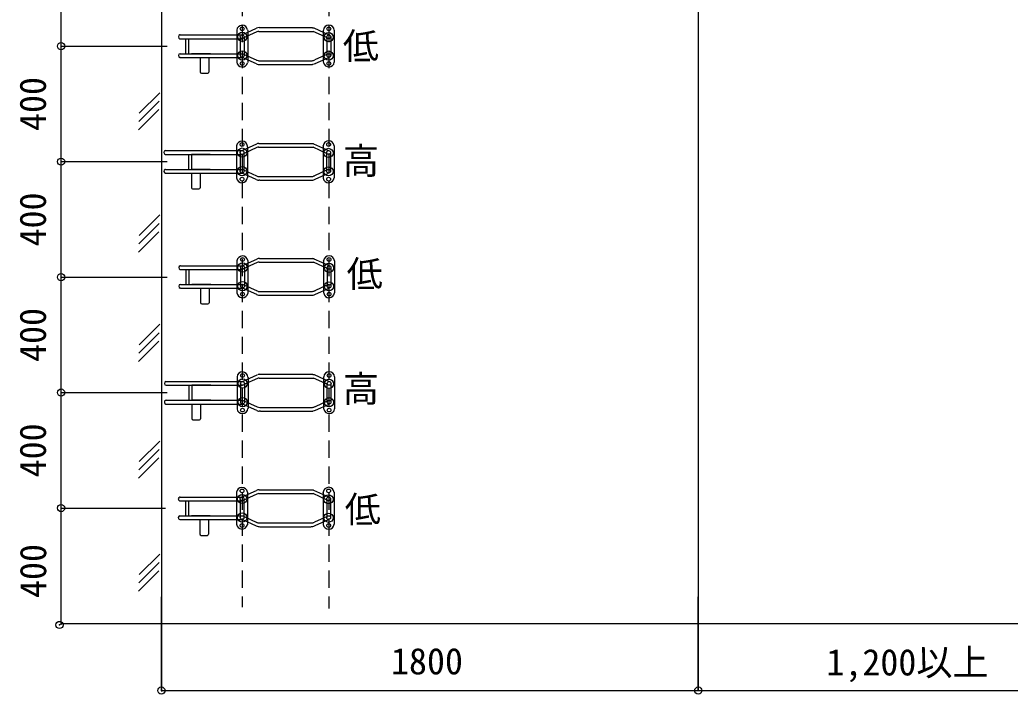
# Model space of a CAD drawing. Units: millimetres at full size, sheet at 1:50. Extents: x -14452 to -6316, y -11743 to -4408.
# Drawn here: x -13640 to -10209, y -11743 to -9407 of the extents above; entities that cross this region are included whole.
import ezdxf
from ezdxf.enums import TextEntityAlignment as Align

# ---------------------------------------------------------------- set-up
doc = ezdxf.new("R2010")
doc.units = ezdxf.units.MM
doc.header["$LTSCALE"] = 50
doc.header["$PDMODE"] = 32
doc.header["$PDSIZE"] = 25
doc.linetypes.add('DASHED1', pattern=[1.8, 1.2, -0.6])
doc.layers.add('0-0', color=7, linetype='Continuous')
doc.styles.add('ＭＳ ゴシック', font='')
doc.styles.get('ＭＳ ゴシック').set_extended_font_data('MS Gothic')

msp = doc.modelspace()

# ---------------------------------------------------------------- linework, layer by layer
at = {"layer": '0-0'}
for p, q in [((-13149.19, -6038.36), (-13149.19, -11734.16)), ((-11289.19, -7096.74), (-11289.19, -11731.81)), ((-12810.4, -9434.24), (-12626.85, -9434.24)), ((-12627.03, -9434.22), (-12625.56, -9434.36)), ((-13083.74, -9459.63), (-13084.81, -9459.79)), ((-13083.74, -9459.63), (-12867.33, -9459.63)), ((-12888.22, -9442.51), (-12888.22, -9553.71)), ((-12875.72, -9467.79), (-12875.72, -9530.72)), ((-12818.03, -9448.98), (-12869.22, -9472.25)), ((-12869.21, -9459.24), (-12819.35, -9436.57)), ((-12862.72, -9465.65), (-12862.72, -9531.51)), ((-12850.56, -9442.1), (-12850.23, -9443.78)), ((-12850.22, -9443.74), (-12850.22, -9553.7)), ((-12811.64, -9447.24), (-12624.79, -9447.24)), ((-12573.81, -9470.16), (-12623.06, -9447.77)), ((-12621.41, -9435.51), (-12569.23, -9459.22)), ((-12588.22, -9444.23), (-12588.04, -9442.65)), ((-12588.22, -9444.22), (-12588.22, -9552.39)), ((-12575.69, -9472.03), (-12575.69, -9465.12)), ((-12562.72, -9466.39), (-12562.72, -9531.1)), ((-12550.22, -9443.12), (-12550.22, -9553.97)), ((-13084.97, -9472.54), (-12868.53, -9472.54)), ((-13065.14, -9472.96), (-13065.14, -9524.61)), ((-13065.14, -9473.44), (-13065.14, -9524.56)), ((-13054.92, -9472.53), (-13054.92, -9524.57)), ((-12575.72, -9472.07), (-12575.72, -9530.45)), ((-13084.31, -9537.62), (-13085.36, -9537.39)), ((-13084.31, -9537.63), (-12868.99, -9537.63)), ((-13084.23, -9524.63), (-12875.33, -9524.63)), ((-12979.23, -9524.63), (-13044.8, -9524.63)), ((-13015.14, -9537.69), (-13015.14, -9587.24)), ((-12984.92, -9537.61), (-12984.92, -9587.98)), ((-12819.53, -9559.82), (-12869.21, -9537.24)), ((-12869.18, -9524.26), (-12868.9, -9524.38)), ((-12864.69, -9526.3), (-12818.55, -9547.27)), ((-12574.08, -9526.42), (-12617.92, -9546.38)), ((-12615.91, -9558.46), (-12569.22, -9537.24)), ((-12850.21, -9553.69), (-12850.86, -9556.03)), ((-12819.27, -9546.98), (-12814.36, -9548.52)), ((-12809.63, -9549.1), (-12805.1, -9549.2)), ((-12807.32, -9562.24), (-12631.53, -9562.24)), ((-12805.58, -9549.24), (-12629.86, -9549.24)), ((-12588.22, -9552.41), (-12587.69, -9555.23)), ((-13010.5, -9592.18), (-12988.75, -9592.18)), ((-13155.03, -9659.59), (-13225.74, -9730.31)), ((-13156.35, -9688.63), (-13227.06, -9759.34)), ((-13157.67, -9717.92), (-13228.38, -9788.63)), ((-12888.82, -9843.98), (-12888.82, -9954.58)), ((-12869.81, -9860.21), (-12818.53, -9836.91)), ((-12850.83, -9846.67), (-12850.96, -9844.91)), ((-12850.82, -9846.65), (-12850.82, -9952.53)), ((-12811.47, -9835.22), (-12813.83, -9835.56)), ((-12811.43, -9835.21), (-12627.45, -9835.21)), ((-12627.62, -9835.19), (-12626.16, -9835.33)), ((-12622.01, -9836.49), (-12569.83, -9860.19)), ((-12588.82, -9845.19), (-12588.82, -9953.37)), ((-12588.81, -9845.18), (-12588.66, -9843.88)), ((-12550.82, -9844.13), (-12550.82, -9954.93)), ((-13135.34, -9860.42), (-13134.61, -9860.24)), ((-13134.78, -9873.24), (-12869.87, -9873.24)), ((-13134.61, -9860.24), (-12869.87, -9860.24)), ((-13055.28, -9873.23), (-13055.28, -9925.26)), ((-13045.28, -9873.28), (-13045.28, -9925.26)), ((-12876.32, -9866.77), (-12876.32, -9931.69)), ((-12869.77, -9873.2), (-12869.81, -9873.22)), ((-12818.28, -9849.79), (-12864.98, -9871.02)), ((-12863.32, -9866.63), (-12863.32, -9932.48)), ((-12812.21, -9848.21), (-12625.9, -9848.21)), ((-12574.41, -9871.14), (-12623.66, -9848.75)), ((-12576.29, -9931.2), (-12576.29, -9866.93)), ((-12563.32, -9867.42), (-12563.32, -9931.93)), ((-13134.86, -9925.23), (-13136.45, -9925.81)), ((-13135.14, -9938.24), (-12869.6, -9938.24)), ((-13134.88, -9925.24), (-12876.16, -9925.24)), ((-13045.28, -9938.24), (-13045.28, -9988.81)), ((-13015.28, -9938.34), (-13015.28, -9989.05)), ((-12820.4, -9960.67), (-12869.81, -9938.21)), ((-12869.78, -9925.23), (-12869.5, -9925.36)), ((-12865.28, -9927.27), (-12819.59, -9948.04)), ((-12819.6, -9948.04), (-12814.95, -9949.5)), ((-12814.95, -9949.5), (-12810.24, -9950.06)), ((-12574.68, -9927.39), (-12618.51, -9947.35)), ((-12616.51, -9959.43), (-12569.82, -9938.21)), ((-12850.81, -9952.45), (-12851.04, -9954.68)), ((-12820.41, -9960.67), (-12817.94, -9961.36)), ((-12807.9, -9963.18), (-12812, -9962.81)), ((-12810.23, -9950.07), (-12806.19, -9950.2)), ((-12807.92, -9963.21), (-12632.12, -9963.21)), ((-12806.18, -9950.21), (-12632.4, -9950.21)), ((-12588.82, -9953.37), (-12588.38, -9955.76)), ((-13041.41, -9993.24), (-13019.11, -9993.24)), ((-13155.03, -10083.26), (-13225.74, -10153.97)), ((-13156.35, -10112.3), (-13227.06, -10183.01)), ((-13157.67, -10141.59), (-13228.38, -10212.3)), ((-12887.33, -10241.75), (-12887.33, -10352.96)), ((-12817.14, -10248.22), (-12868.33, -10271.49)), ((-12868.32, -10258.48), (-12818.46, -10235.82)), ((-12849.67, -10241.34), (-12849.34, -10243.02)), ((-12849.33, -10242.99), (-12849.33, -10352.94)), ((-12810.75, -10246.48), (-12623.9, -10246.48)), ((-12809.52, -10233.48), (-12625.96, -10233.48)), ((-12626.14, -10233.46), (-12624.68, -10233.6)), ((-12572.92, -10269.41), (-12622.17, -10247.02)), ((-12620.52, -10234.76), (-12568.34, -10258.46)), ((-12587.33, -10243.47), (-12587.15, -10241.89)), ((-12587.33, -10243.46), (-12587.33, -10351.64)), ((-12549.33, -10242.37), (-12549.33, -10353.22)), ((-13084.08, -10271.79), (-12867.64, -10271.79)), ((-13082.85, -10258.87), (-13083.92, -10259.03)), ((-13082.85, -10258.87), (-12866.44, -10258.87)), ((-13064.25, -10272.2), (-13064.25, -10323.86)), ((-13064.25, -10272.68), (-13064.25, -10323.8)), ((-13054.03, -10271.78), (-13054.03, -10323.81)), ((-12874.83, -10267.04), (-12874.83, -10329.96)), ((-12861.83, -10264.9), (-12861.83, -10330.75)), ((-12574.83, -10271.31), (-12574.83, -10329.69)), ((-12574.8, -10271.28), (-12574.8, -10264.37)), ((-12561.83, -10265.64), (-12561.83, -10330.35)), ((-13083.34, -10323.87), (-12874.44, -10323.87)), ((-12978.34, -10323.87), (-13043.91, -10323.87)), ((-12868.29, -10323.5), (-12868.01, -10323.63)), ((-12863.8, -10325.54), (-12817.67, -10346.51)), ((-12573.19, -10325.66), (-12617.03, -10345.62)), ((-13083.42, -10336.87), (-13084.47, -10336.64)), ((-13083.43, -10336.87), (-12868.1, -10336.87)), ((-13014.25, -10336.93), (-13014.25, -10386.48)), ((-12984.03, -10336.85), (-12984.03, -10387.22)), ((-12818.64, -10359.07), (-12868.32, -10336.48)), ((-12849.33, -10352.94), (-12849.97, -10355.28)), ((-12818.38, -10346.22), (-12813.47, -10347.77)), ((-12808.74, -10348.35), (-12804.21, -10348.44)), ((-12806.43, -10361.48), (-12630.64, -10361.48)), ((-12804.69, -10348.48), (-12628.97, -10348.48)), ((-12615.02, -10357.7), (-12568.33, -10336.49)), ((-12587.33, -10351.66), (-12586.8, -10354.47)), ((-13009.61, -10391.42), (-12987.86, -10391.42)), ((-13155.03, -10462), (-13225.74, -10532.71)), ((-13156.35, -10491.03), (-13227.06, -10561.74)), ((-13157.67, -10520.33), (-13228.38, -10591.04)), ((-12809.75, -10635.18), (-12812.11, -10635.52)), ((-12809.72, -10635.17), (-12625.74, -10635.17)), ((-12625.91, -10635.15), (-12624.45, -10635.3)), ((-13133.63, -10660.38), (-13132.9, -10660.2)), ((-13132.9, -10660.2), (-12868.16, -10660.2)), ((-12887.1, -10643.94), (-12887.1, -10754.54)), ((-12874.6, -10666.73), (-12874.6, -10731.65)), ((-12868.09, -10660.18), (-12816.82, -10636.87)), ((-12816.56, -10649.76), (-12863.26, -10670.99)), ((-12861.6, -10666.59), (-12861.6, -10732.44)), ((-12849.11, -10646.64), (-12849.24, -10644.87)), ((-12849.1, -10646.61), (-12849.1, -10752.49)), ((-12810.49, -10648.17), (-12624.19, -10648.17)), ((-12572.7, -10671.1), (-12621.94, -10648.71)), ((-12620.29, -10636.45), (-12568.11, -10660.15)), ((-12587.1, -10645.15), (-12586.95, -10643.84)), ((-12587.1, -10645.15), (-12587.1, -10753.33)), ((-12574.58, -10731.16), (-12574.58, -10666.89)), ((-12561.6, -10667.39), (-12561.6, -10731.89)), ((-12549.1, -10644.09), (-12549.1, -10754.89)), ((-13133.06, -10673.2), (-12868.16, -10673.2)), ((-13053.56, -10673.19), (-13053.56, -10725.23)), ((-13043.56, -10673.25), (-13043.56, -10725.23)), ((-12868.06, -10673.16), (-12868.1, -10673.18)), ((-13133.15, -10725.19), (-13134.74, -10725.77)), ((-13133.42, -10738.2), (-12867.89, -10738.2)), ((-13133.16, -10725.2), (-12874.44, -10725.2)), ((-13043.56, -10738.2), (-13043.56, -10788.77)), ((-13013.56, -10738.3), (-13013.56, -10789.01)), ((-12818.68, -10760.64), (-12868.1, -10738.18)), ((-12868.06, -10725.19), (-12867.78, -10725.32)), ((-12863.57, -10727.24), (-12817.87, -10748.01)), ((-12572.96, -10727.35), (-12616.8, -10747.32)), ((-12614.79, -10759.4), (-12568.11, -10738.18)), ((-12849.1, -10752.42), (-12849.32, -10754.64)), ((-12818.69, -10760.64), (-12816.23, -10761.32)), ((-12817.89, -10748), (-12813.24, -10749.46)), ((-12813.24, -10749.47), (-12808.53, -10750.03)), ((-12806.19, -10763.14), (-12810.29, -10762.77)), ((-12808.52, -10750.03), (-12804.48, -10750.17)), ((-12806.2, -10763.17), (-12630.41, -10763.17)), ((-12804.47, -10750.17), (-12630.69, -10750.17)), ((-12587.11, -10753.33), (-12586.66, -10755.72)), ((-13039.69, -10793.2), (-13017.4, -10793.2)), ((-13155.03, -10866.41), (-13225.74, -10937.12)), ((-13156.35, -10895.44), (-13227.06, -10966.15)), ((-13157.67, -10924.74), (-13228.38, -10995.45)), ((-12888.73, -11043.42), (-12888.73, -11154.63)), ((-12869.72, -11060.16), (-12819.86, -11037.49)), ((-12851.07, -11043.01), (-12850.74, -11044.69)), ((-12850.73, -11044.66), (-12850.73, -11154.62)), ((-12810.92, -11035.15), (-12627.37, -11035.15)), ((-12627.54, -11035.13), (-12626.08, -11035.28)), ((-12621.92, -11036.43), (-12569.74, -11060.13)), ((-12588.73, -11045.14), (-12588.55, -11043.56)), ((-12588.73, -11045.13), (-12588.73, -11153.31)), ((-12550.73, -11044.04), (-12550.73, -11154.89)), ((-13085.48, -11073.46), (-12869.05, -11073.46)), ((-13084.25, -11060.54), (-13085.33, -11060.7)), ((-13084.25, -11060.54), (-12867.84, -11060.54)), ((-13065.65, -11073.87), (-13065.65, -11125.53)), ((-13065.65, -11074.35), (-13065.65, -11125.47)), ((-13055.43, -11073.45), (-13055.43, -11125.49)), ((-12876.23, -11068.71), (-12876.23, -11131.63)), ((-12818.54, -11049.89), (-12869.73, -11073.16)), ((-12863.23, -11066.57), (-12863.23, -11132.42)), ((-12812.15, -11048.15), (-12625.3, -11048.15)), ((-12574.33, -11071.08), (-12623.57, -11048.69)), ((-12576.23, -11072.98), (-12576.23, -11131.36)), ((-12576.21, -11072.95), (-12576.21, -11066.04)), ((-12563.23, -11067.31), (-12563.23, -11132.02)), ((-13084.82, -11138.54), (-13085.87, -11138.31)), ((-13084.83, -11138.54), (-12869.5, -11138.54)), ((-13084.74, -11125.54), (-12875.85, -11125.54)), ((-12979.74, -11125.54), (-13045.32, -11125.54)), ((-13015.65, -11138.6), (-13015.65, -11188.16)), ((-12985.43, -11138.52), (-12985.43, -11188.89)), ((-12820.04, -11160.74), (-12869.73, -11138.16)), ((-12869.69, -11125.17), (-12869.41, -11125.3)), ((-12865.2, -11127.21), (-12819.07, -11148.18)), ((-12819.79, -11147.9), (-12814.87, -11149.44)), ((-12810.15, -11150.02), (-12805.61, -11150.11)), ((-12806.1, -11150.15), (-12630.37, -11150.15)), ((-12574.59, -11127.33), (-12618.43, -11147.29)), ((-12616.42, -11159.38), (-12569.74, -11138.16)), ((-12850.73, -11154.61), (-12851.37, -11156.95)), ((-12807.83, -11163.15), (-12632.04, -11163.15)), ((-12588.73, -11153.33), (-12588.2, -11156.14)), ((-13011.02, -11193.09), (-12989.26, -11193.09)), ((-13156.35, -11287.01), (-13227.06, -11357.72)), ((-13155.03, -11257.98), (-13225.74, -11328.69)), ((-13157.67, -11316.31), (-13228.38, -11387.02)), ((-13496.67, -11498.57), (-7558.65, -11498.57))]:
    msp.add_line(p, q, dxfattribs=at)
at = {"layer": '0-0', "linetype": 'DASHED1'}
for p, q in [((-12869.19, -7264.83), (-12869.19, -11442.11)), ((-12569.19, -7264.83), (-12569.19, -11446.82))]:
    msp.add_line(p, q, dxfattribs=at)
at = {"layer": '0-0', "color": 4}
for p, q in [((-13496.67, -9498.57), (-13496.67, -9098.57)), ((-13496.67, -9898.57), (-13496.67, -9498.57)), ((-13496.67, -9498.57), (-13129.65, -9498.57)), ((-12979.23, -9524.63), (-13044.8, -9524.63)), ((-12979.84, -9873.24), (-13045.42, -9873.24)), ((-13496.67, -10298.57), (-13496.67, -9898.57)), ((-13496.67, -9898.57), (-13129.65, -9898.57)), ((-12979.84, -9925.24), (-13045.42, -9925.24)), ((-13496.67, -10698.57), (-13496.67, -10298.57)), ((-13496.67, -10298.57), (-13129.65, -10298.57)), ((-12978.34, -10323.87), (-13043.91, -10323.87)), ((-13496.67, -11098.57), (-13496.67, -10698.57)), ((-13496.67, -10698.57), (-13129.65, -10698.57)), ((-12978.12, -10673.2), (-13043.7, -10673.2)), ((-12978.12, -10725.2), (-13043.7, -10725.2)), ((-13496.67, -11503.56), (-13496.67, -11098.57)), ((-13496.67, -11098.57), (-13135.47, -11098.57)), ((-12979.74, -11125.54), (-13045.32, -11125.54)), ((-13149.19, -11730.86), (-13149.19, -11406.19)), ((-11289.19, -11730.86), (-11289.19, -11406.19)), ((-13149.19, -11730.86), (-11289.19, -11730.86)), ((-11289.19, -11730.86), (-7969.15, -11730.86))]:
    msp.add_line(p, q, dxfattribs=at)
at = {"layer": '0-0'}
for points in [[(-12625.56, -9434.39), (-12624.61, -9434.53), (-12624.33, -9434.58), (-12623.13, -9434.97), (-12622.22, -9435.26), (-12621.6, -9435.46), (-12621.37, -9435.53)], [(-12625.34, -9447.23), (-12624.82, -9447.28), (-12624.39, -9447.35), (-12624.25, -9447.37), (-12624.07, -9447.44), (-12623.75, -9447.54), (-12623.38, -9447.67), (-12623.03, -9447.78)], [(-12820.14, -9559.61), (-12817.34, -9560.38), (-12813.97, -9561.54), (-12811.37, -9561.83), (-12807.32, -9562.12)], [(-12814.26, -9548.62), (-12812.14, -9548.81), (-12809.82, -9549.1)], [(-12631.53, -9549.23), (-12628.37, -9549.04), (-12626.57, -9548.84), (-12624.22, -9548.44), (-12622.18, -9547.84), (-12620.1, -9547.2), (-12617.83, -9546.28)], [(-12631.37, -9562.18), (-12628.49, -9561.98), (-12625.85, -9561.7), (-12624.22, -9561.38), (-12620.22, -9560.22), (-12615.87, -9558.42)], [(-12626.16, -9835.36), (-12625.21, -9835.51), (-12624.93, -9835.55), (-12623.73, -9835.94), (-12622.82, -9836.23), (-12622.2, -9836.43), (-12621.97, -9836.51)], [(-12625.94, -9848.21), (-12625.42, -9848.26), (-12624.99, -9848.32), (-12624.85, -9848.34), (-12624.67, -9848.41), (-12624.35, -9848.52), (-12623.98, -9848.64), (-12623.63, -9848.76)], [(-12632.12, -9950.21), (-12628.97, -9950.01), (-12627.17, -9949.81), (-12624.82, -9949.41), (-12622.78, -9948.81), (-12620.7, -9948.17), (-12618.43, -9947.25)], [(-12817.94, -9961.36), (-12814.57, -9962.51), (-12811.97, -9962.8)], [(-12631.96, -9963.15), (-12629.09, -9962.95), (-12626.45, -9962.67), (-12624.82, -9962.35), (-12620.82, -9961.19), (-12616.47, -9959.39)], [(-12624.68, -10233.63), (-12623.72, -10233.78), (-12623.45, -10233.82), (-12622.24, -10234.21), (-12621.33, -10234.5), (-12620.71, -10234.7), (-12620.48, -10234.78)], [(-12624.45, -10246.48), (-12623.93, -10246.53), (-12623.51, -10246.59), (-12623.36, -10246.61), (-12623.18, -10246.68), (-12622.86, -10246.79), (-12622.49, -10246.91), (-12622.14, -10247.03)], [(-12819.25, -10358.86), (-12816.46, -10359.63), (-12813.08, -10360.78), (-12810.48, -10361.07), (-12806.43, -10361.36)], [(-12813.37, -10347.86), (-12811.25, -10348.06), (-12808.94, -10348.35)], [(-12630.64, -10348.48), (-12627.48, -10348.28), (-12625.69, -10348.08), (-12623.33, -10347.68), (-12621.29, -10347.08), (-12619.22, -10346.44), (-12616.94, -10345.52)], [(-12630.48, -10361.42), (-12627.6, -10361.22), (-12624.97, -10360.94), (-12623.33, -10360.62), (-12619.34, -10359.46), (-12614.98, -10357.67)], [(-12624.45, -10635.33), (-12623.49, -10635.47), (-12623.22, -10635.51), (-12622.02, -10635.9), (-12621.1, -10636.19), (-12620.48, -10636.4), (-12620.25, -10636.47)], [(-12624.22, -10648.17), (-12623.7, -10648.22), (-12623.28, -10648.28), (-12623.13, -10648.3), (-12622.95, -10648.37), (-12622.63, -10648.48), (-12622.26, -10648.6), (-12621.92, -10648.72)], [(-12816.23, -10761.32), (-12812.85, -10762.48), (-12810.25, -10762.76)], [(-12630.41, -10750.17), (-12627.25, -10749.97), (-12625.46, -10749.77), (-12623.1, -10749.37), (-12621.06, -10748.77), (-12618.99, -10748.13), (-12616.71, -10747.22)], [(-12630.25, -10763.11), (-12627.37, -10762.91), (-12624.74, -10762.63), (-12623.1, -10762.31), (-12619.11, -10761.15), (-12614.75, -10759.36)], [(-12626.08, -11035.3), (-12625.12, -11035.45), (-12624.85, -11035.49), (-12623.65, -11035.88), (-12622.73, -11036.17), (-12622.11, -11036.38), (-12621.88, -11036.45)], [(-12625.85, -11048.15), (-12625.33, -11048.2), (-12624.91, -11048.26), (-12624.76, -11048.28), (-12624.58, -11048.35), (-12624.26, -11048.46), (-12623.89, -11048.58), (-12623.55, -11048.7)], [(-12814.77, -11149.53), (-12812.65, -11149.73), (-12810.34, -11150.02)], [(-12632.04, -11150.15), (-12628.88, -11149.95), (-12627.09, -11149.75), (-12624.73, -11149.35), (-12622.69, -11148.75), (-12620.62, -11148.11), (-12618.34, -11147.19)], [(-12820.65, -11160.53), (-12817.86, -11161.3), (-12814.48, -11162.45), (-12811.88, -11162.74), (-12807.83, -11163.03)], [(-12631.88, -11163.09), (-12629, -11162.89), (-12626.37, -11162.61), (-12624.73, -11162.29), (-12620.74, -11161.13), (-12616.38, -11159.34)]]:
    msp.add_lwpolyline(points, dxfattribs=at)
for centre, radius in [((-12869.21, -9438.24), 6.5), ((-12569.22, -9438.23), 6.5), ((-12868.87, -9466.25), 16), ((-12869.21, -9465.75), 6.5), ((-12569.64, -9467.41), 16), ((-12569.17, -9465.7), 6.5), ((-12868.87, -9530.62), 16), ((-12869.18, -9530.78), 6.5), ((-12569.64, -9531.2), 16), ((-12569.22, -9530.76), 6.5), ((-12869.21, -9558.24), 6.5), ((-12569.03, -9558.31), 6.5), ((-12869.81, -9839.22), 6.5), ((-12569.82, -9839.2), 6.5), ((-12869.47, -9867.22), 16), ((-12869.81, -9866.72), 6.5), ((-12570.24, -9868.38), 16), ((-12569.77, -9866.68), 6.5), ((-12869.47, -9931.59), 16), ((-12869.78, -9931.75), 6.5), ((-12570.24, -9932.17), 16), ((-12569.81, -9931.73), 6.5), ((-12869.81, -9959.22), 6.5), ((-12569.82, -9959.22), 6.5), ((-12867.98, -10265.49), 16), ((-12868.33, -10237.49), 6.5), ((-12868.32, -10265), 6.5), ((-12568.75, -10266.65), 16), ((-12568.33, -10237.48), 6.5), ((-12568.29, -10264.95), 6.5), ((-12867.98, -10329.86), 16), ((-12868.29, -10330.02), 6.5), ((-12568.75, -10330.44), 16), ((-12568.33, -10330), 6.5), ((-12868.32, -10357.49), 6.5), ((-12568.15, -10357.55), 6.5), ((-12868.1, -10639.18), 6.5), ((-12568.1, -10639.17), 6.5), ((-12867.75, -10667.18), 16), ((-12868.1, -10666.69), 6.5), ((-12568.52, -10668.34), 16), ((-12568.06, -10666.64), 6.5), ((-12867.75, -10731.55), 16), ((-12868.06, -10731.71), 6.5), ((-12568.52, -10732.13), 16), ((-12568.1, -10731.7), 6.5), ((-12868.09, -10759.18), 6.5), ((-12568.1, -10759.18), 6.5), ((-12869.73, -11039.16), 6.5), ((-12569.73, -11039.15), 6.5), ((-12869.38, -11067.16), 16), ((-12869.73, -11066.67), 6.5), ((-12570.15, -11068.32), 16), ((-12569.69, -11066.62), 6.5), ((-12869.38, -11131.53), 16), ((-12570.15, -11132.11), 16), ((-12869.69, -11131.69), 6.5), ((-12569.73, -11131.67), 6.5), ((-12869.72, -11159.16), 6.5), ((-12569.55, -11159.22), 6.5)]:
    msp.add_circle(centre, radius, dxfattribs=at)
for centre, radius, start, end in [((-12869.33, -9445.05), 19, 8.531, 174.11636), ((-12809.98, -9454.24), 20, 91.00493, 118.27432), ((-12569.15, -9444.75), 19, 4.73418, 174.64655), ((-13083.63, -9466.18), 6.5, 100.47348, 258.10054), ((-12809.55, -9467.14), 20, 95.94289, 115.05333), ((-13083.64, -9531.1), 6.5, 95.26179, 257.88284), ((-12869.33, -9551.57), 19, 186.1429, 347.33019), ((-12569.06, -9551.49), 19, 190.43616, 352.64392), ((-13010.14, -9587.19), 5, 178.18455, 266.07998), ((-12989.87, -9587.3), 5, 282.83565, 352.21484), ((-12869.93, -9846.02), 19, 3.10706, 173.83196), ((-12810.73, -9855.32), 20, 97.3262, 112.4779), ((-12569.75, -9845.72), 19, 4.73418, 174.44292), ((-13134.02, -9866.78), 6.5, 101.76284, 263.32279), ((-12810.15, -9868.11), 20, 95.78642, 113.99099), ((-13134.02, -9931.84), 6.5, 111.90532, 260.15776), ((-13134.02, -9931.84), 6.5, 106.48896, 106.49695), ((-12869.93, -9952.55), 19, 186.13425, 355.77139), ((-12569.66, -9952.47), 19, 189.98636, 352.55831), ((-13040.3, -9988.36), 5, 185.11946, 257.46952), ((-13020.23, -9988.36), 5, 282.79425, 352.15909), ((-12868.44, -10244.29), 19, 8.531, 174.11636), ((-12809.09, -10253.49), 20, 91.00493, 118.27432), ((-12808.66, -10266.38), 20, 95.94289, 115.05333), ((-12568.26, -10243.99), 19, 4.73418, 174.64655), ((-13082.74, -10265.42), 6.5, 100.47348, 258.10054), ((-13082.75, -10330.34), 6.5, 95.26179, 257.88284), ((-12868.44, -10350.82), 19, 186.1429, 347.33019), ((-12568.17, -10350.74), 19, 190.43616, 352.64392), ((-13009.25, -10386.44), 5, 178.18455, 266.07998), ((-12988.98, -10386.55), 5, 282.83565, 352.21484), ((-12868.21, -10645.98), 19, 3.10706, 173.83196), ((-12809.02, -10655.28), 20, 97.3262, 112.4779), ((-12568.04, -10645.68), 19, 4.73418, 174.44292), ((-13132.3, -10666.74), 6.5, 101.76284, 263.32279), ((-12808.43, -10668.07), 20, 95.78642, 113.99099), ((-13132.3, -10731.8), 6.5, 111.90532, 260.15776), ((-13132.3, -10731.8), 6.5, 106.48896, 106.49695), ((-12868.21, -10752.51), 19, 186.13425, 355.77139), ((-12567.94, -10752.43), 19, 189.98636, 352.55831), ((-13038.58, -10788.33), 5, 185.11946, 257.46952), ((-13018.52, -10788.33), 5, 282.79425, 352.15909), ((-12869.84, -11045.96), 19, 8.531, 174.11636), ((-12810.49, -11055.16), 20, 91.00493, 118.27432), ((-12569.67, -11045.66), 19, 4.73418, 174.64655), ((-13084.15, -11067.09), 6.5, 100.47348, 258.10054), ((-12810.06, -11068.05), 20, 95.94289, 115.05333), ((-13084.16, -11132.01), 6.5, 95.26179, 257.88284), ((-12869.84, -11152.49), 19, 186.1429, 347.33019), ((-12569.57, -11152.41), 19, 190.43616, 352.64392), ((-13010.65, -11188.11), 5, 178.18455, 266.07998), ((-12990.39, -11188.22), 5, 282.83565, 352.21484)]:
    msp.add_arc(centre, radius, start, end, dxfattribs=at)
at = {"layer": '0-0', "color": 4}
for p in [(-13496.67, -9498.57), (-13496.67, -9898.57), (-13496.67, -10298.57), (-13496.67, -10698.57), (-13496.67, -11098.57), (-13502.02, -11503.56), (-13149.19, -11730.86), (-11289.19, -11730.86)]:
    msp.add_point(p, dxfattribs=at)

# ---------------------------------------------------------------- texts
at = {"layer": '0-0', "color": 4, "style": 'ＭＳ ゴシック'}
for s, p in [('低', (-12520.58, -9571.3)), ('高', (-12520.58, -9969.3)), ('低', (-12507.32, -10360.68)), ('高', (-12520.58, -10758.68)), ('低', (-12513.95, -11176.59)), ('1800', (-12353.88, -11702.25)), ('1,200以上', (-10845.44, -11705.86))]:
    msp.add_text(s, height=91.64, dxfattribs=at).set_placement(p, align=Align.BOTTOM_LEFT)
for p in [(-13521.67, -9792.32), (-13521.67, -10192.32), (-13521.67, -10592.32), (-13521.67, -10992.32), (-13520.7, -11410.18)]:
    msp.add_text('400', height=91.64, rotation=90, dxfattribs=at).set_placement(p, align=Align.BOTTOM_LEFT)

doc.saveas('drawing.dxf')
